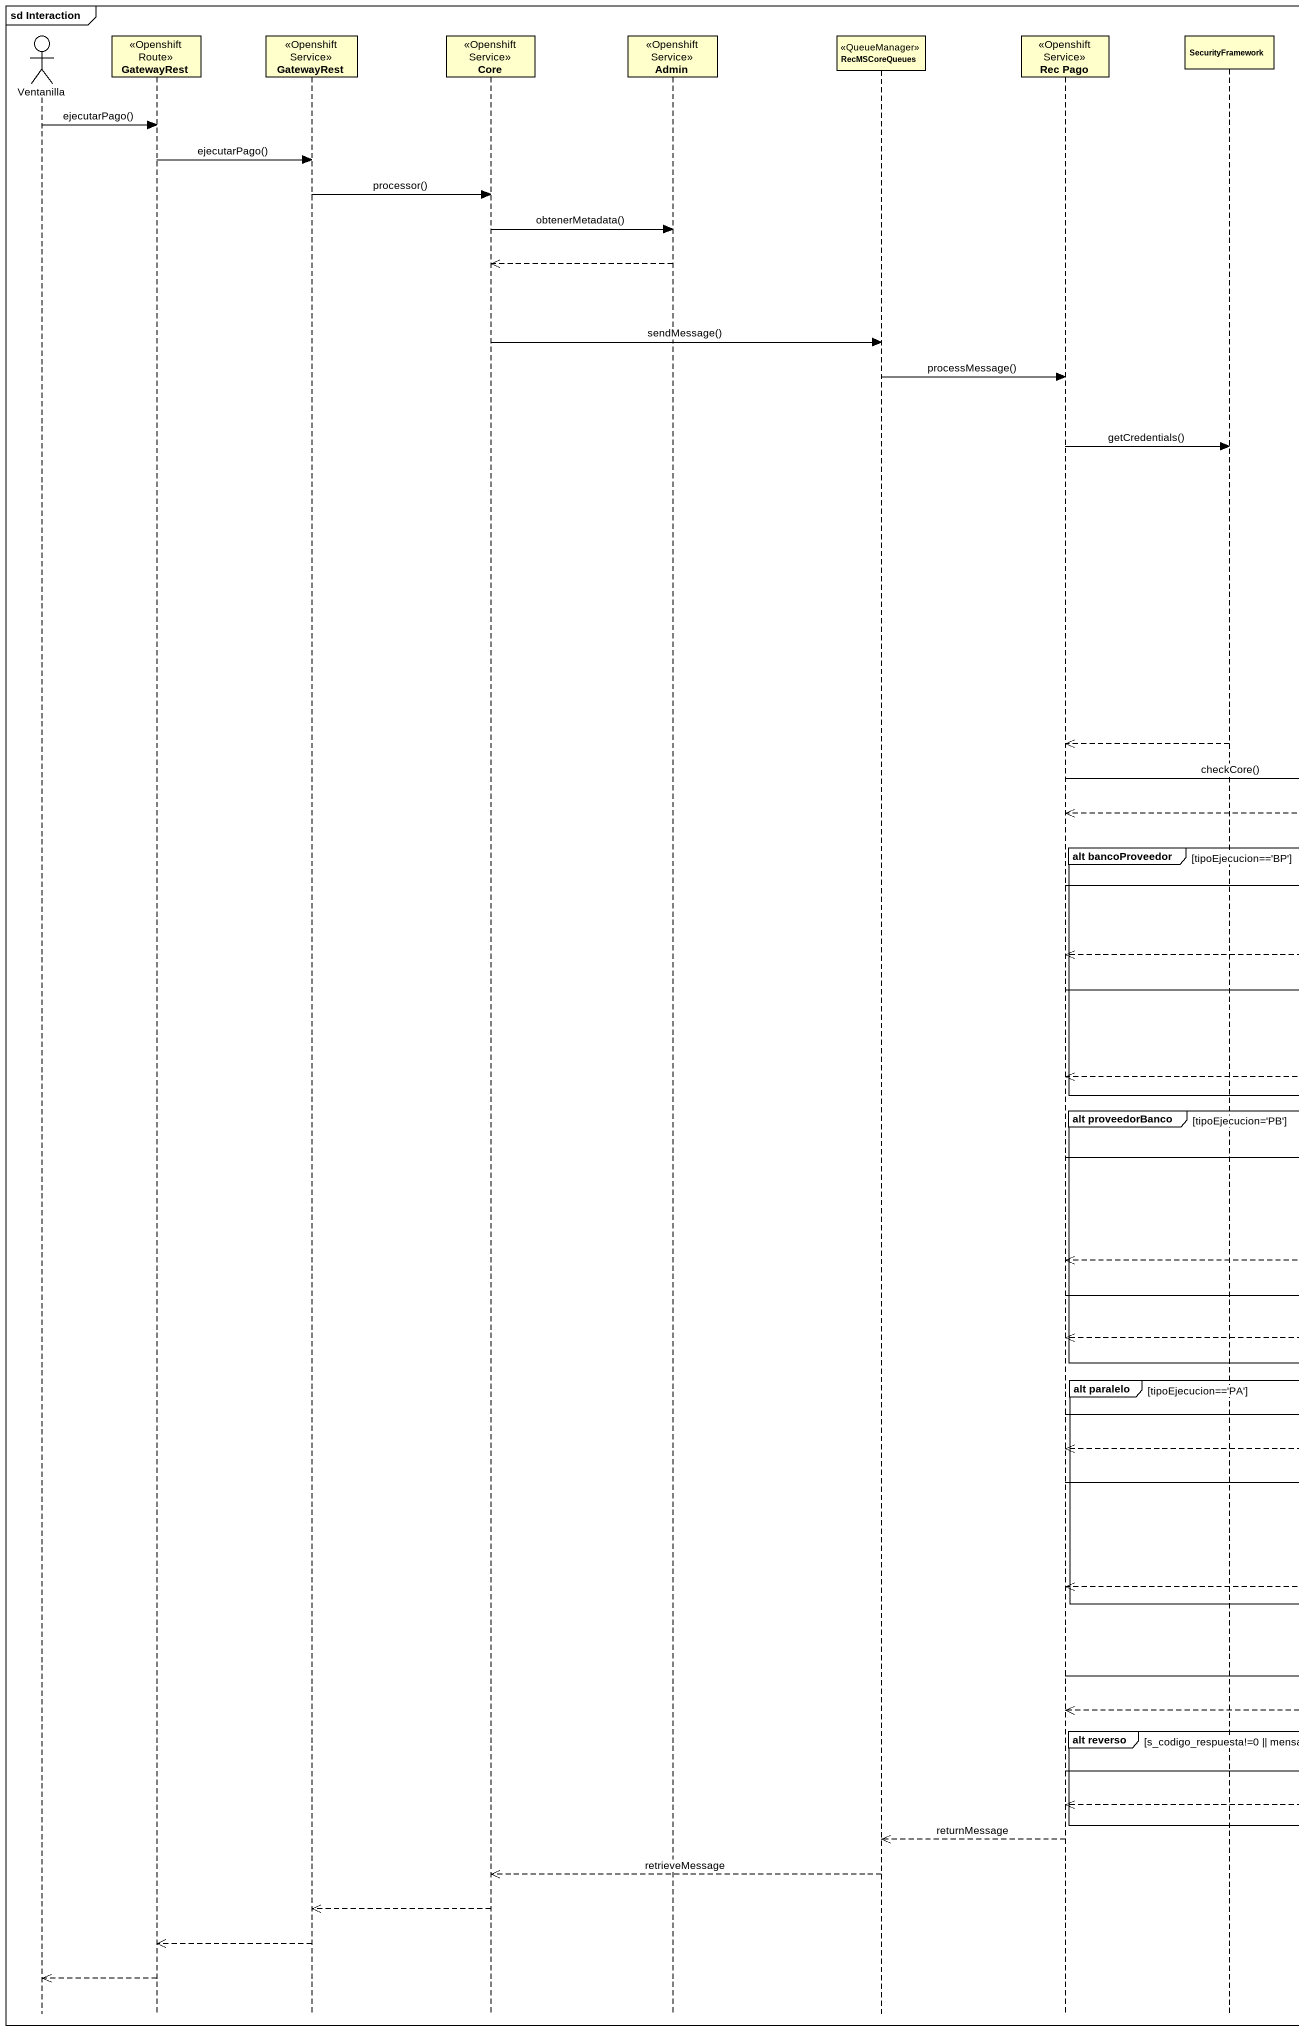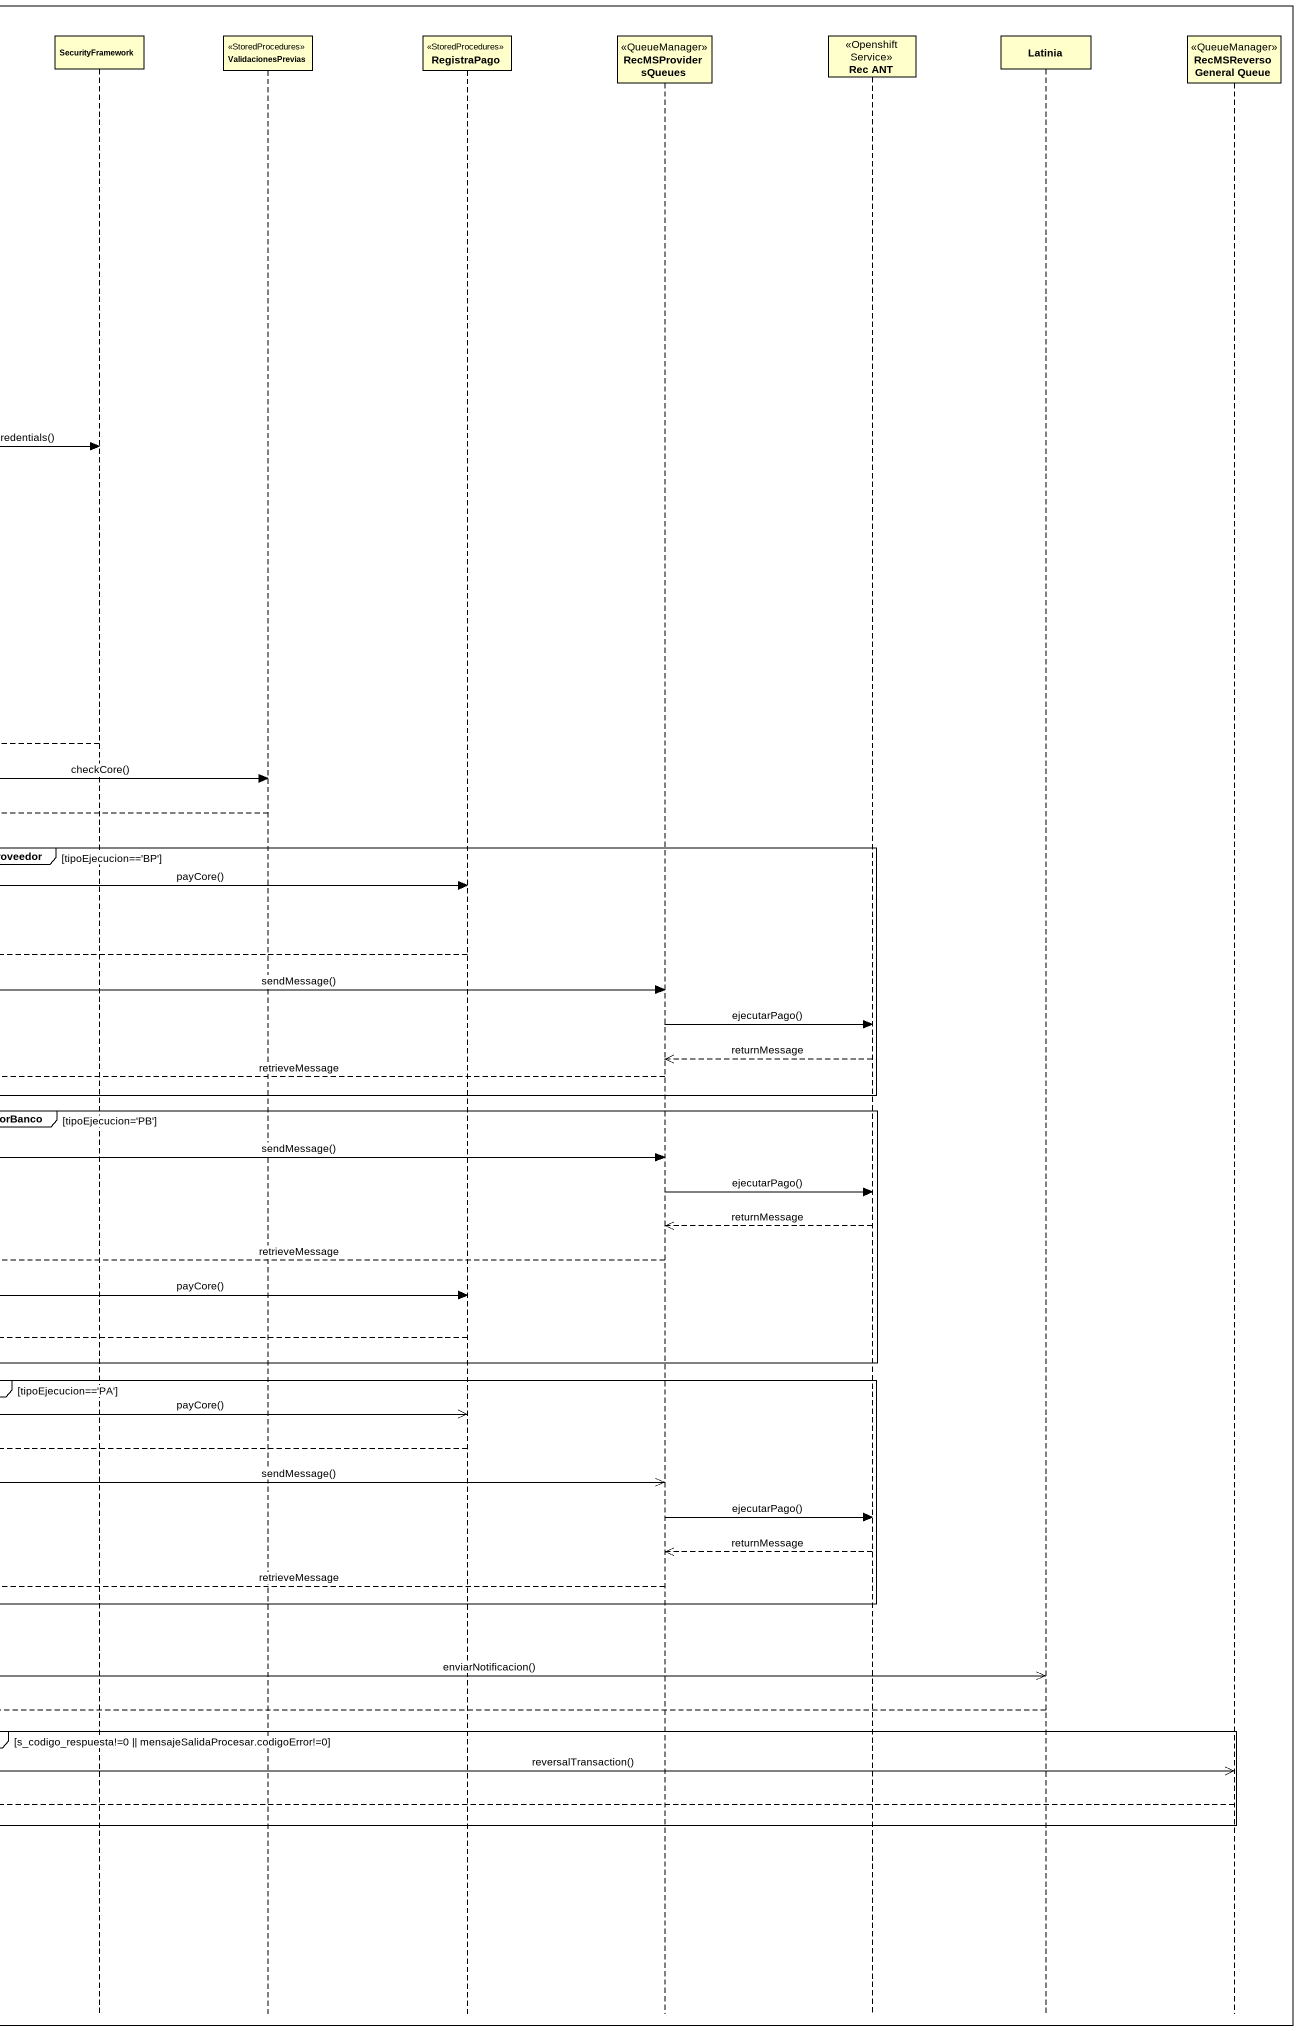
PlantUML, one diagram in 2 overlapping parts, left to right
@startuml
mainframe sd Interaction
hide footbox
actor Ventanilla
participant GatewayRest <<Openshift Route>>
participant "GatewayRest" as GatewayRest_2 <<Openshift Service>>
participant Core <<Openshift Service>>
participant Admin <<Openshift Service>>
participant RecMSCoreQueues <<QueueManager>>
participant "Rec Pago" as Rec_Pago <<Openshift Service>>
participant SecurityFramework
participant ValidacionesPrevias <<StoredProcedures>>
participant RegistraPago <<StoredProcedures>>
participant RecMSProvidersQueues <<QueueManager>>
participant "Rec ANT" as Rec_ANT <<Openshift Service>>
participant Latinia
participant "RecMSReversoGeneral Queue" as RecMSReversoGeneral_Queue <<QueueManager>>

Ventanilla -> GatewayRest : ejecutarPago()
GatewayRest -> GatewayRest_2 : ejecutarPago()
GatewayRest_2 -> Core : processor()
Core -> Admin : obtenerMetadata()
Admin -->> Core
Core -> RecMSCoreQueues : sendMessage()
RecMSCoreQueues -> Rec_Pago : processMessage()
Rec_Pago -> SecurityFramework : getCredentials()
SecurityFramework -->> Rec_Pago
Rec_Pago -> ValidacionesPrevias : checkCore()
ValidacionesPrevias -->> Rec_Pago
group alt bancoProveedor [tipoEjecucion=='BP']
  Rec_Pago -> RegistraPago : payCore()
  RegistraPago -->> Rec_Pago
  Rec_Pago -> RecMSProvidersQueues : sendMessage()
  RecMSProvidersQueues -> Rec_ANT : ejecutarPago()
  Rec_ANT -->> RecMSProvidersQueues : returnMessage
  RecMSProvidersQueues -->> Rec_Pago : retrieveMessage
end
group alt proveedorBanco [tipoEjecucion='PB']
  Rec_Pago -> RecMSProvidersQueues : sendMessage()
  RecMSProvidersQueues -> Rec_ANT : ejecutarPago()
  Rec_ANT -->> RecMSProvidersQueues : returnMessage
  RecMSProvidersQueues -->> Rec_Pago : retrieveMessage
  Rec_Pago -> RegistraPago : payCore()
  RegistraPago -->> Rec_Pago
end
group alt paralelo [tipoEjecucion=='PA']
  Rec_Pago ->> RegistraPago : payCore()
  RegistraPago -->> Rec_Pago
  Rec_Pago ->> RecMSProvidersQueues : sendMessage()
  RecMSProvidersQueues -> Rec_ANT : ejecutarPago()
  Rec_ANT -->> RecMSProvidersQueues : returnMessage
  RecMSProvidersQueues -->> Rec_Pago : retrieveMessage
end
Rec_Pago ->> Latinia : enviarNotificacion()
Latinia -->> Rec_Pago
group alt reverso [s_codigo_respuesta!=0 || mensajeSalidaProcesar.codigoError!=0]
  Rec_Pago ->> RecMSReversoGeneral_Queue : reversalTransaction()
  RecMSReversoGeneral_Queue -->> Rec_Pago
end
Rec_Pago -->> RecMSCoreQueues : returnMessage
RecMSCoreQueues -->> Core : retrieveMessage
Core -->> GatewayRest_2
GatewayRest_2 -->> GatewayRest
GatewayRest -->> Ventanilla
@enduml
